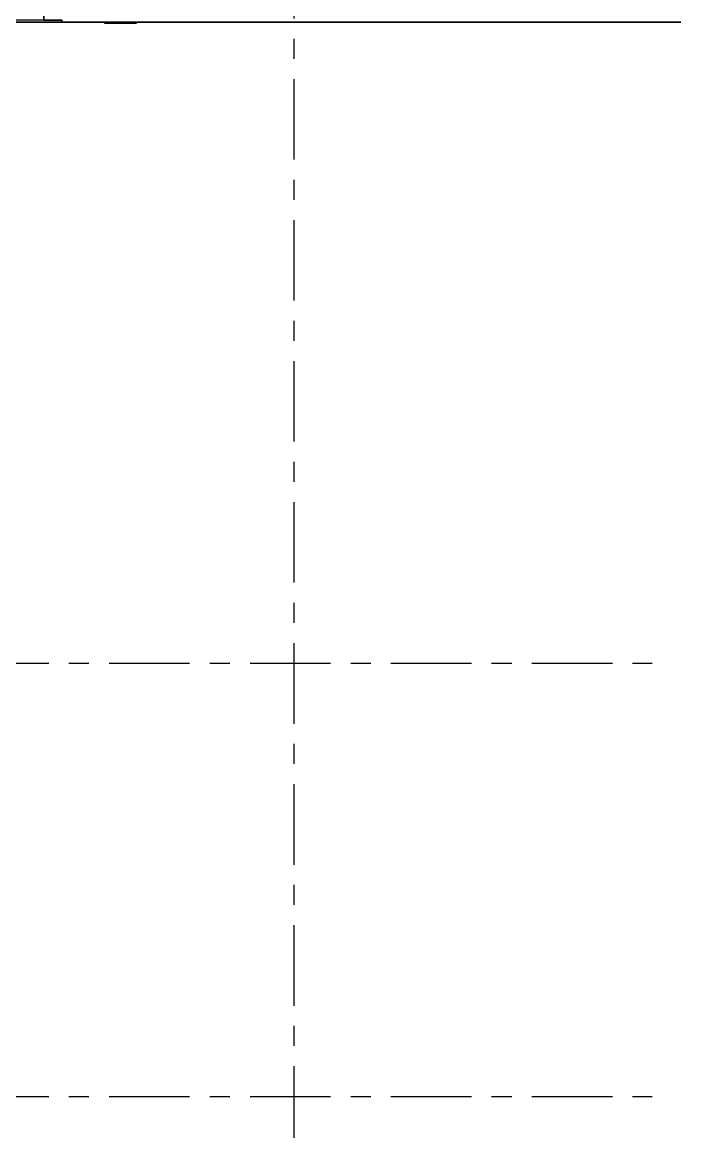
# Model space of a CAD drawing. Header units: millimetres. Extents: x 2519235 to 7246330, y 25937 to 201821.
# Drawn here: x 2972499 to 2974339, y 102192 to 105290 of the extents above; entities that cross this region are included whole.
import ezdxf
from ezdxf.enums import TextEntityAlignment as Align
from ezdxf.xclip import XClip

# ---------------------------------------------------------------- set-up
doc = ezdxf.new("R2010")
doc.units = ezdxf.units.MM
doc.header["$XCLIPFRAME"] = 0
doc.set_wipeout_variables(frame=1)
doc.linetypes.add('DPA_Hidden 50', pattern=[3, 2, -1])
doc.linetypes.add('TA_GL_000.90000', pattern=[2.475, 0.9, -0.225, 0.225, -0.225, 0.9])
for name, color, linetype in [('000 - 0_HIDE_OBJ_FRAMING_DEF_SUB_1', 7, 'Continuous'), ('000 - 0_SYM_DWG_GRID-BUBBLE_MAIN_COLOR_1', 7, 'Continuous'), ('000 - 0_SYM_DWG_GRIDLINE_MAIN_COLOR_251', 7, 'Continuous'), ('A-canopy', 7, 'Continuous'), ('A-GLAZ-CURT', 7, 'Continuous')]:
    doc.layers.add(name, color=color, linetype=linetype)
doc.layers.add('E-LITE-EQPM', color=7, linetype='Continuous', lineweight=9)
doc.styles.add('Arial', font='arial.ttf', dxfattribs={"height": 300})
doc.styles.add('TA', font='', dxfattribs={"height": 4.5})
doc.styles.get('TA').set_extended_font_data('Cordia New')

# ---------------------------------------------------------------- blocks, each defined once
blk = doc.blocks.new('D1 - D1-16892899-ENTRANCE 1 - ELEVATION 1')
at = {"layer": '000 - 0_HIDE_OBJ_FRAMING_DEF_SUB_1', "color": 7}
for p, q in [((3018731.7, 105290), (3018680.2, 105290)), ((3018712.7, 105290), (3018712.7, 105287.5)), ((3018731.1, 105290), (3018712.7, 105290)), ((3018712.7, 105290), (3018731.1, 105290)), ((3018802.7, 105287), (3018712.7, 105287)), ((3018712.7, 105287), (3018802.7, 105287)), ((3018730.8, 105290), (3018719.7, 105290)), ((3018719.7, 105290), (3018730.8, 105290)), ((3018719.7, 105290), (3018727.8, 105290)), ((3018727.8, 105290), (3018719.7, 105290)), ((3018722.4, 105290), (3018720, 105290)), ((3018720, 105290), (3018722.4, 105290)), ((3018730.9, 105290), (3018720.7, 105290)), ((3018720.7, 105290), (3018730.9, 105290)), ((3018724, 105290), (3018721.9, 105290)), ((3018721.9, 105290), (3018724, 105290)), ((3018722.4, 105290), (3018724, 105290)), ((3018724, 105290), (3018722.4, 105290)), ((3018727.4, 105287), (3018722.7, 105287)), ((3018722.7, 105287), (3018727.4, 105287)), ((3018728.1, 105287), (3018723.5, 105287)), ((3018723.5, 105287), (3018728.1, 105287)), ((3018730.6, 105290), (3018727.8, 105290)), ((3018727.8, 105290), (3018730.6, 105290)), ((3018740.2, 105287), (3018728, 105287)), ((3018728, 105287), (3018740.2, 105287)), ((3018740.6, 105287), (3018728.2, 105287)), ((3018728.2, 105287), (3018740.6, 105287)), ((3018728.6, 105290), (3018731.1, 105290)), ((3018731.1, 105290), (3018728.6, 105290)), ((3018730.4, 105290), (3018728.7, 105290)), ((3018728.7, 105290), (3018730.4, 105290)), ((3018766.1, 105287), (3018730.7, 105287)), ((3018730.7, 105287), (3018766.1, 105287)), ((3018765.8, 105287), (3018731.7, 105287)), ((3018731.7, 105287), (3018765.8, 105287)), ((3018781.7, 105287), (3018733.7, 105287)), ((3018733.7, 105287), (3018781.7, 105287)), ((3018781.7, 105287), (3018733.8, 105287)), ((3018733.8, 105287), (3018781.7, 105287)), ((3018740, 105287), (3018735.8, 105287)), ((3018735.8, 105287), (3018740, 105287)), ((3018779.6, 105287), (3018740.7, 105287)), ((3018740.7, 105287), (3018779.6, 105287)), ((3018792.7, 105287), (3018740.8, 105287)), ((3018740.8, 105287), (3018792.7, 105287)), ((3018791.9, 105287), (3018740.9, 105287)), ((3018740.9, 105287), (3018791.9, 105287)), ((3018779.2, 105287), (3018766.4, 105287)), ((3018766.4, 105287), (3018779.2, 105287)), ((3018778.8, 105287), (3018766.5, 105287)), ((3018766.5, 105287), (3018778.8, 105287)), ((3018783.7, 105287), (3018779.3, 105287)), ((3018779.3, 105287), (3018783.7, 105287)), ((3018784.7, 105287), (3018779.6, 105287)), ((3018779.6, 105287), (3018784.7, 105287)), ((3018835.2, 105290), (3018783.7, 105290)), ((3018802.7, 105290), (3018784.4, 105290)), ((3018784.4, 105290), (3018802.7, 105290)), ((3018794.7, 105290), (3018784.6, 105290)), ((3018784.6, 105290), (3018794.7, 105290)), ((3018790.7, 105290), (3018784.7, 105290)), ((3018784.7, 105290), (3018790.7, 105290)), ((3018787.7, 105290), (3018784.9, 105290)), ((3018784.9, 105290), (3018787.7, 105290)), ((3018786.7, 105290), (3018785.1, 105290)), ((3018785.1, 105290), (3018786.7, 105290)), ((3018785.4, 105290), (3018793.5, 105290)), ((3018793.5, 105290), (3018785.6, 105290)), ((3018795.5, 105290), (3018791.8, 105290)), ((3018791.8, 105290), (3018795.2, 105290)), ((3018791.9, 105290), (3018793.5, 105290)), ((3018793.5, 105290), (3018791.9, 105290)), ((3018795.7, 105290), (3018792.7, 105290)), ((3018792.7, 105290), (3018795.7, 105290)), ((3018795.2, 105290), (3018797.7, 105290)), ((3018797.8, 105290), (3018795.5, 105290)), ((3018802.7, 105287.5), (3018802.7, 105290))]:
    blk.add_line(p, q, dxfattribs=at)
blk = doc.blocks.new('System Panel - DPA-AR_Metal Ceiling Rectangular Panel-27731440-ENTRANCE 1 - ELEVATION 1')
at = {"layer": '000 - 0_HIDE_OBJ_FRAMING_DEF_SUB_1', "color": 7}
for p, q in [((3019617.7, 105290), (3020323, 105290)), ((3020323, 105290), (3019617.7, 105290))]:
    blk.add_line(p, q, dxfattribs=at)
blk = doc.blocks.new('System Panel - DPA-AR_Metal Ceiling Rectangular Panel-27731441-ENTRANCE 1 - ELEVATION 1')
at = {"layer": '000 - 0_HIDE_OBJ_FRAMING_DEF_SUB_1', "color": 7}
for p, q in [((3019617.7, 105290), (3020323, 105290)), ((3020323, 105290), (3019617.7, 105290))]:
    blk.add_line(p, q, dxfattribs=at)
blk = doc.blocks.new('System Panel - DPA-AR_Metal Ceiling Rectangular Panel-28899720-ENTRANCE 1 - ELEVATION 1')
at = {"layer": '000 - 0_HIDE_OBJ_FRAMING_DEF_SUB_1', "color": 7}
for p, q in [((3019617.7, 105290), (3020323, 105290)), ((3020323, 105290), (3019617.7, 105290))]:
    blk.add_line(p, q, dxfattribs=at)
blk = doc.blocks.new('System Panel - DPA-AR_Metal Ceiling Rectangular Panel-23538449-ENTRANCE 1 - ELEVATION 1')
at = {"layer": '000 - 0_HIDE_OBJ_FRAMING_DEF_SUB_1', "color": 7}
for p, q in [((3018117.7, 105290), (3018731.7, 105290)), ((3018731.7, 105290), (3018117.7, 105290)), ((3018783.7, 105290), (3019467.7, 105290)), ((3019467.7, 105290), (3018783.7, 105290))]:
    blk.add_line(p, q, dxfattribs=at)
blk = doc.blocks.new('System Panel - DPA-AR_Metal Ceiling Rectangular Panel-27730774-ENTRANCE 1 - ELEVATION 1')
at = {"layer": '000 - 0_HIDE_OBJ_FRAMING_DEF_SUB_1', "color": 7}
for p, q in [((3018117.7, 105290), (3018731.7, 105290)), ((3018731.7, 105290), (3018117.7, 105290)), ((3018783.7, 105290), (3019467.7, 105290)), ((3019467.7, 105290), (3018783.7, 105290))]:
    blk.add_line(p, q, dxfattribs=at)
blk = doc.blocks.new('System Panel - DPA-AR_Metal Ceiling Rectangular Panel-27731948-ENTRANCE 1 - ELEVATION 1')
at = {"layer": '000 - 0_HIDE_OBJ_FRAMING_DEF_SUB_1', "color": 7}
for p, q in [((3018117.7, 105290), (3018731.7, 105290)), ((3019467.7, 105290), (3018117.7, 105290)), ((3018783.7, 105290), (3019467.7, 105290))]:
    blk.add_line(p, q, dxfattribs=at)
blk = doc.blocks.new('System Panel - Solid Entrance-26086689-ENTRANCE 1 - ELEVATION 1')
at = {"layer": '000 - 0_HIDE_OBJ_FRAMING_DEF_SUB_1', "color": 7}
for p, q in [((3019467.7, 105290), (3019617.7, 105290)), ((3019617.7, 105290), (3019467.7, 105290))]:
    blk.add_line(p, q, dxfattribs=at)
blk = doc.blocks.new('DPA_CP_Metal Ceiling Luminaire_Entrance_ - Linear Luminaire-23778829-ENTRANCE 1 - ELEVATION 1')
at = {"layer": '000 - 0_HIDE_OBJ_FRAMING_DEF_SUB_1', "color": 7}
for p, q in [((3019617.7, 105290), (3019467.7, 105290)), ((3019467.7, 105290), (3019617.7, 105290))]:
    blk.add_line(p, q, dxfattribs=at)
at = {"layer": '000 - 0_HIDE_OBJ_FRAMING_DEF_SUB_1', "color": 7, "linetype": 'DPA_Hidden 50', "lineweight": 9}
blk.add_line((3019602.7, 105290), (3019482.7, 105290), dxfattribs=at)
blk.add_line((3019602.7, 105290), (3019482.7, 105290), dxfattribs=at)
blk.add_line((3019602.7, 105290), (3019482.7, 105290), dxfattribs=at)
blk.add_line((3019602.7, 105290), (3019482.7, 105290), dxfattribs=at)
blk.add_line((3019602.7, 105290), (3019482.7, 105290), dxfattribs=at)
blk.add_line((3019602.7, 105290), (3019482.7, 105290), dxfattribs=at)
blk.add_line((3019602.7, 105290), (3019482.7, 105290), dxfattribs=at)
blk.add_line((3019602.7, 105290), (3019482.7, 105290), dxfattribs=at)
blk.add_line((3019602.7, 105290), (3019482.7, 105290), dxfattribs=at)
blk.add_line((3019602.7, 105290), (3019482.7, 105290), dxfattribs=at)
blk.add_line((3019602.7, 105290), (3019482.7, 105290), dxfattribs=at)
blk = doc.blocks.new('System Panel - Solid Entrance-26086690-ENTRANCE 1 - ELEVATION 1')
at = {"layer": '000 - 0_HIDE_OBJ_FRAMING_DEF_SUB_1', "color": 7}
for p, q in [((3019467.7, 105290), (3019617.7, 105290)), ((3019617.7, 105290), (3019467.7, 105290))]:
    blk.add_line(p, q, dxfattribs=at)
blk = doc.blocks.new('System Panel - Solid Entrance-23778833-ENTRANCE 1 - ELEVATION 1')
at = {"layer": '000 - 0_HIDE_OBJ_FRAMING_DEF_SUB_1', "color": 7}
for p, q in [((3019467.7, 105290), (3019617.7, 105290)), ((3019617.7, 105290), (3019467.7, 105290))]:
    blk.add_line(p, q, dxfattribs=at)
blk = doc.blocks.new('System Panel - Solid Entrance-28899721-ENTRANCE 1 - ELEVATION 1')
at = {"layer": '000 - 0_HIDE_OBJ_FRAMING_DEF_SUB_1', "color": 7}
for p, q in [((3019467.7, 105290), (3019617.7, 105290)), ((3019617.7, 105290), (3019467.7, 105290))]:
    blk.add_line(p, q, dxfattribs=at)
blk = doc.blocks.new('D1 - D1-V99-ENTRANCE 1 - ELEVATION 1')
at = {"layer": '000 - 0_HIDE_OBJ_FRAMING_DEF_SUB_1', "color": 7}
for p, q in [((3018731.7, 105290), (3018680.2, 105290)), ((3018712.7, 105290), (3018712.7, 105287)), ((3018734.4, 105290), (3018712.7, 105290)), ((3018712.7, 105290), (3018731.1, 105290)), ((3018802.7, 105287), (3018712.7, 105287)), ((3018712.7, 105287), (3018802.7, 105287)), ((3018756.8, 105290), (3018719.7, 105290)), ((3018719.7, 105290), (3018730.8, 105290)), ((3018719.7, 105290), (3018727.8, 105290)), ((3018727.8, 105290), (3018719.7, 105290)), ((3018722.4, 105290), (3018720, 105290)), ((3018720, 105290), (3018722.4, 105290)), ((3018756.8, 105290), (3018720.7, 105290)), ((3018720.7, 105290), (3018730.9, 105290)), ((3018724, 105290), (3018721.9, 105290)), ((3018721.9, 105290), (3018724, 105290)), ((3018722.4, 105290), (3018724, 105290)), ((3018724, 105290), (3018722.4, 105290)), ((3018727.4, 105287), (3018722.7, 105287)), ((3018722.7, 105287), (3018727.4, 105287)), ((3018723.5, 105289), (3018723.5, 105287)), ((3018728.1, 105287), (3018723.5, 105287)), ((3018723.5, 105287), (3018728.1, 105287)), ((3018733.5, 105290), (3018727.8, 105290)), ((3018727.8, 105290), (3018730.6, 105290)), ((3018740.2, 105287), (3018728, 105287)), ((3018728, 105287), (3018740.2, 105287)), ((3018740.6, 105287), (3018728.2, 105287)), ((3018728.2, 105287), (3018740.6, 105287)), ((3018728.6, 105290), (3018793.5, 105290)), ((3018731.1, 105290), (3018728.6, 105290)), ((3018734.3, 105290), (3018728.7, 105290)), ((3018728.7, 105290), (3018730.4, 105290)), ((3018730.7, 105290), (3018766.1, 105290)), ((3018766.1, 105287), (3018730.7, 105287)), ((3018730.7, 105287), (3018766.1, 105287)), ((3018765.8, 105287), (3018731.7, 105287)), ((3018731.7, 105287), (3018765.8, 105287)), ((3018781.7, 105287), (3018733.7, 105287)), ((3018733.7, 105287), (3018781.7, 105287)), ((3018781.7, 105287), (3018733.8, 105287)), ((3018733.8, 105287), (3018781.7, 105287)), ((3018766.4, 105290), (3018734.3, 105290)), ((3018766.4, 105290), (3018734.5, 105290)), ((3018756.8, 105290), (3018735.2, 105290)), ((3018740, 105287), (3018735.8, 105287)), ((3018735.8, 105287), (3018740, 105287)), ((3018779.6, 105287), (3018740.7, 105287)), ((3018740.7, 105287), (3018779.6, 105287)), ((3018792.7, 105287), (3018740.8, 105287)), ((3018740.8, 105287), (3018792.7, 105287)), ((3018791.9, 105287), (3018740.9, 105287)), ((3018740.9, 105287), (3018791.9, 105287)), ((3018794.7, 105290), (3018757.7, 105290)), ((3018790.7, 105290), (3018757.7, 105290)), ((3018802.7, 105290), (3018757.7, 105290)), ((3018766.4, 105290), (3018779.2, 105290)), ((3018779.2, 105287), (3018766.4, 105287)), ((3018766.4, 105287), (3018779.2, 105287)), ((3018778.8, 105287), (3018766.5, 105287)), ((3018766.5, 105287), (3018778.8, 105287)), ((3018786.7, 105290), (3018766.7, 105290)), ((3018787.7, 105290), (3018767, 105290)), ((3018783.7, 105287), (3018779.3, 105287)), ((3018779.3, 105287), (3018783.7, 105287)), ((3018779.6, 105290), (3018784.7, 105290)), ((3018784.7, 105287), (3018779.6, 105287)), ((3018779.6, 105287), (3018784.7, 105287)), ((3018835.2, 105290), (3018783.7, 105290)), ((3018784.4, 105290), (3018802.7, 105290)), ((3018784.6, 105290), (3018794.7, 105290)), ((3018784.7, 105290), (3018790.7, 105290)), ((3018784.9, 105290), (3018787.7, 105290)), ((3018785.1, 105290), (3018786.7, 105290)), ((3018793.5, 105290), (3018785.6, 105290)), ((3018795.5, 105290), (3018791.8, 105290)), ((3018791.8, 105290), (3018795.2, 105290)), ((3018791.9, 105290), (3018793.5, 105290)), ((3018793.5, 105290), (3018791.9, 105290)), ((3018791.9, 105287), (3018791.9, 105289)), ((3018795.7, 105290), (3018792.7, 105290)), ((3018792.7, 105290), (3018795.7, 105290)), ((3018795.2, 105290), (3018797.7, 105290)), ((3018797.8, 105290), (3018795.5, 105290)), ((3018802.7, 105287), (3018802.7, 105290))]:
    blk.add_line(p, q, dxfattribs=at)
blk = doc.blocks.new('W-1-PP17-ENT1_REV02_20260415-155428_PP17_ENT1_EX_ELE1')
at = {"layer": 'A-GLAZ-CURT', "color": 7}
for name in ['System Panel - DPA-AR_Metal Ceiling Rectangular Panel-23538449-ENTRANCE 1 - ELEVATION 1', 'System Panel - DPA-AR_Metal Ceiling Rectangular Panel-23538449-ENTRANCE 1 - ELEVATION 1', 'System Panel - DPA-AR_Metal Ceiling Rectangular Panel-27730774-ENTRANCE 1 - ELEVATION 1', 'System Panel - DPA-AR_Metal Ceiling Rectangular Panel-27731948-ENTRANCE 1 - ELEVATION 1', 'System Panel - Solid Entrance-26086689-ENTRANCE 1 - ELEVATION 1', 'DPA_CP_Metal Ceiling Luminaire_Entrance_ - Linear Luminaire-23778829-ENTRANCE 1 - ELEVATION 1', 'System Panel - Solid Entrance-26086690-ENTRANCE 1 - ELEVATION 1', 'DPA_CP_Metal Ceiling Luminaire_Entrance_ - Linear Luminaire-23778829-ENTRANCE 1 - ELEVATION 1', 'System Panel - Solid Entrance-23778833-ENTRANCE 1 - ELEVATION 1', 'DPA_CP_Metal Ceiling Luminaire_Entrance_ - Linear Luminaire-23778829-ENTRANCE 1 - ELEVATION 1', 'System Panel - Solid Entrance-28899721-ENTRANCE 1 - ELEVATION 1', 'System Panel - DPA-AR_Metal Ceiling Rectangular Panel-27731440-ENTRANCE 1 - ELEVATION 1', 'System Panel - DPA-AR_Metal Ceiling Rectangular Panel-27731440-ENTRANCE 1 - ELEVATION 1', 'System Panel - DPA-AR_Metal Ceiling Rectangular Panel-27731441-ENTRANCE 1 - ELEVATION 1', 'System Panel - DPA-AR_Metal Ceiling Rectangular Panel-28899720-ENTRANCE 1 - ELEVATION 1']:
    blk.add_blockref(name, (-3000942.9, 0), dxfattribs=at)
at = {"layer": 'E-LITE-EQPM', "color": 7}
for name in ['D1 - D1-16892899-ENTRANCE 1 - ELEVATION 1', 'D1 - D1-16892899-ENTRANCE 1 - ELEVATION 1', 'D1 - D1-16892899-ENTRANCE 1 - ELEVATION 1', 'D1 - D1-V99-ENTRANCE 1 - ELEVATION 1']:
    blk.add_blockref(name, (-3000942.9, 0), dxfattribs=at)
blk = doc.blocks.new('*U1058')
at = {"layer": '000 - 0_SYM_DWG_GRIDLINE_MAIN_COLOR_251', "color": 7, "linetype": 'ByBlock', "ltscale": 5}
blk.add_line((20, 0), (-348.8, 0), dxfattribs=at)
at = {"color": 7, "style": 'TA', "flags": 1}
blk.add_attdef('LOCATION', (6, -6), '', height=4.5, rotation=270, dxfattribs=at)
at = {"layer": '000 - 0_SYM_DWG_GRID-BUBBLE_MAIN_COLOR_1', "color": 7, "style": 'Arial'}
blk.add_attdef('GRID-HEAD', text='', height=4, rotation=90, dxfattribs=at).set_placement((42.25, 0), align=Align.MIDDLE_CENTER)
blk = doc.blocks.new('*U1068')
at = {"layer": '000 - 0_SYM_DWG_GRIDLINE_MAIN_COLOR_251', "color": 7, "linetype": 'ByBlock', "ltscale": 5}
blk.add_line((20, 0), (-878, 0), dxfattribs=at)
at = {"layer": '000 - 0_SYM_DWG_GRIDLINE_MAIN_COLOR_251', "color": 7}
blk.add_point((-858, 0), dxfattribs=at)
at = {"color": 7, "style": 'TA', "flags": 1}
blk.add_attdef('LOCATION', (6, -6), '', height=4.5, rotation=270, dxfattribs=at)
blk = doc.blocks.new('W-1-PP17-ENT1_REV02_20260415-160509_PP17_ENT1_ELE1_DIMS_1')
at = {"layer": '000 - 0_SYM_DWG_GRIDLINE_MAIN_COLOR_251', "color": 7, "linetype": 'TA_GL_000.90000', "xscale": 50, "yscale": 50, "zscale": 50}
for name, p, rotation in [('*U1058', (18300, 100000), 270), ('*U1068', (-24600, 105290), 180), ('*U1068', (-24600, 103500), 180), ('*U1068', (-24600, 102290), 180)]:
    blk.add_blockref(name, p, dxfattribs=dict(at, rotation=rotation))
blk = doc.blocks.new('*U1057')
at = {"color": 7}
blk.add_wipeout([(0, -476.3), (-2480.2, -476.3), (-2480.2, -470.3), (-2430.2, -470.3), (-2430.2, -301.3), (-2680.3, -301.3), (-2680.3, -276.3), (-2255, -259.9), (-2255, -76.3), (-1836.1, -76.3), (-1836.1, 0), (0, 0)], dxfattribs=at).dxf.layer = 'A-canopy'
at = {"layer": 'A-canopy', "color": 7}
for p, q in [((-1836.1, -76.3), (0, -76.3)), ((-2255, -259.9), (0, -259.9)), ((0, -301.3), (-2430.2, -301.3)), ((-2430.2, -470.3), (0, -470.3))]:
    blk.add_line(p, q, dxfattribs=at)
blk.add_lwpolyline([(0, 0), (-1836.1, 0), (-1836.1, -76.3), (-2255, -76.3), (-2255, -259.9), (-2680.3, -276.3), (-2680.3, -301.3), (-2430.2, -301.3), (-2430.2, -470.3), (-2480.2, -470.3), (-2480.2, -476.3), (0, -476.3)], dxfattribs=at)
blk.add_lwpolyline([(0, -476.3), (-2480.2, -476.3), (-2480.2, -470.3), (-2430.2, -470.3), (-2430.2, -301.3), (-2680.3, -301.3), (-2680.3, -276.3), (-2255, -259.9), (-2255, -76.3), (-1836.1, -76.3), (-1836.1, 0), (0, 0)], close=True, dxfattribs=at)

msp = doc.modelspace()

# ---------------------------------------------------------------- block references
at = {"color": 7, "xscale": -1}
msp.add_blockref('*U1057', (2970129.697, 105766.325), dxfattribs=at)

# ---------------------------------------------------------------- next in the draw order: block references
at = {"color": 7}
ref = msp.add_blockref('W-1-PP17-ENT1_REV02_20260415-155428_PP17_ENT1_EX_ELE1', (2954959.159, 0), dxfattribs=at)
XClip(ref).set_block_clipping_path([(-5363.4704232938, 96626.6495575323), (20426.4039006853, 118826.6489075041)])

# ---------------------------------------------------------------- next in the draw order: block references
ref = msp.add_blockref('W-1-PP17-ENT1_REV02_20260415-160509_PP17_ENT1_ELE1_DIMS_1', (2954959.159, 0), dxfattribs=at)
XClip(ref).set_block_clipping_path([(-4660.891537529, 96626.6495575321), (20426.4039006853, 118826.6489075039)])

doc.saveas('drawing.dxf')
